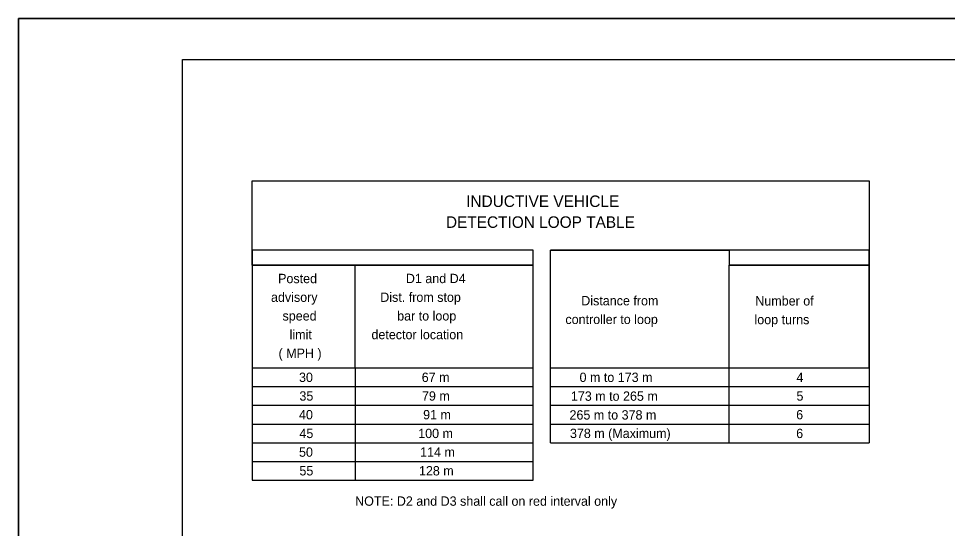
# Model space of a CAD drawing. Extents: x 52832 to 54215, y 64481 to 66497.
# Drawn here: x 52855.1 to 53081.7, y 65660.5 to 65784.9 of the extents above; entities that cross this region are included whole.
import ezdxf

# ---------------------------------------------------------------- set-up
doc = ezdxf.new("R2010")
doc.units = 0
for name, color, linetype in [('Level 48', 7, 'Continuous'), ('Sheets_50 Reference Boundary', 7, 'Continuous'), ('Sheets_General Details', 7, 'Continuous'), ('Sheets_Printer Plotting Border', 7, 'Continuous')]:
    doc.layers.add(name, color=color, linetype=linetype)

msp = doc.modelspace()

# ---------------------------------------------------------------- linework, layer by layer
at = {"layer": 'Level 48'}
msp.add_lwpolyline([(52855.07, 65784.88), (53535.07, 65784.88), (53535.07, 65344.88), (52855.07, 65344.88)], close=True, dxfattribs=at)
at = {"layer": 'Sheets_50 Reference Boundary'}
msp.add_lwpolyline([(52895.07, 65774.88), (53525.07, 65774.88), (53525.07, 65374.88), (52895.07, 65374.88)], close=True, dxfattribs=at)
at = {"layer": 'Sheets_General Details'}
for p, q in [((52855.07, 65784.88), (52855.07, 65344.88)), ((53535.07, 65784.88), (52855.07, 65784.88)), ((52980.67, 65672.25), (52980.67, 65728.37)), ((52984.91, 65681.37), (52984.91, 65728.37)), ((52912.09, 65699.62), (52978.32, 65699.62)), ((52912.09, 65699.62), (52912.09, 65672.25)), ((52937.19, 65699.62), (52937.19, 65672.25)), ((52984.91, 65699.62), (53062.66, 65699.62)), ((53028.44, 65681.37), (53028.44, 65699.62)), ((53062.66, 65699.62), (53062.66, 65681.37)), ((52984.91, 65695.06), (53062.66, 65695.06)), ((52984.91, 65690.5), (53062.66, 65690.5)), ((52984.91, 65685.93), (53062.66, 65685.93)), ((52984.91, 65681.37), (53062.66, 65681.37))]:
    msp.add_line(p, q, dxfattribs=at)
msp.add_lwpolyline([(52895.07, 65774.88), (53525.07, 65774.88), (53525.07, 65354.88), (52895.07, 65354.88)], close=True, dxfattribs=at)
for points in [[(52912.09, 65724.72), (52912.09, 65745.25), (53062.66, 65745.25), (53062.66, 65724.72)], [(52980.67, 65728.37), (52912.09, 65728.37), (52912.09, 65724.72), (52980.67, 65724.72)], [(52984.9, 65728.37), (53028.44, 65728.37), (53028.44, 65724.72), (53062.66, 65724.72), (53062.66, 65728.37)], [(53062.66, 65724.72), (53062.66, 65728.37), (52984.91, 65728.37)], [(52980.67, 65724.72), (52912.09, 65724.72), (52912.09, 65699.62), (52937.19, 65699.62), (52937.19, 65724.72), (52980.67, 65724.72)], [(52980.67, 65724.72), (52912.09, 65724.72)], [(52912.09, 65724.72), (52980.67, 65724.72)], [(52984.9, 65699.62), (53062.66, 65699.62), (53062.66, 65724.72), (53028.52, 65724.72)], [(52984.9, 65699.62), (53028.44, 65699.62), (53028.44, 65724.72)], [(53062.66, 65724.72), (53062.66, 65699.62)], [(52912.09, 65699.62), (52980.67, 65699.62)], [(52912.09, 65695.06), (52980.67, 65695.06)], [(52912.09, 65690.5), (52980.67, 65690.5)], [(52912.09, 65685.93), (52980.67, 65685.93)], [(52912.09, 65681.37), (52980.67, 65681.37)], [(52912.09, 65676.81), (52980.67, 65676.81)], [(52912.09, 65672.25), (52980.67, 65672.25)]]:
    msp.add_lwpolyline(points, dxfattribs=at)
at = {"layer": 'Sheets_Printer Plotting Border'}
msp.add_lwpolyline([(52855.07, 65344.88), (53535.07, 65344.88), (53535.07, 65784.88), (52855.07, 65784.88)], close=True, dxfattribs=at)

# ---------------------------------------------------------------- texts
at = {"layer": 'Sheets_General Details'}
for s, height, p in [('INDUCTIVE VEHICLE', 2.8079, (52964.29, 65738.9)), ('DETECTION LOOP TABLE', 2.8079, (52959.36, 65733.81)), ('Posted', 2.281, (52918.4, 65720.31)), ('D1 and D4', 2.281, (52949.58, 65720.32)), ('advisory', 2.281, (52916.67, 65715.75)), ('Dist. from stop', 2.2814, (52943.33, 65715.75)), ('Distance from', 2.2814, (52992.38, 65714.9)), ('Number of', 2.281, (53034.85, 65714.86)), ('speed', 2.281, (52919.48, 65711.19)), ('bar to loop', 2.2814, (52947.46, 65711.19)), ('controller to loop', 2.2814, (52988.51, 65710.34)), ('loop turns', 2.281, (53034.65, 65710.29)), ('limit', 2.281, (52921.21, 65706.63)), ('detector location', 2.2814, (52941.18, 65706.63)), ('( MPH )', 2.281, (52918.51, 65702.07)), ('30', 2.281, (52923.5, 65696.2)), ('67 m', 2.281, (52953.45, 65696.2)), ('0 m to 173 m', 2.2814, (52991.96, 65696.2)), ('4', 2.28, (53044.9, 65696.2)), ('35', 2.281, (52923.6, 65691.64)), ('79 m', 2.281, (52953.51, 65691.64)), ('173 m to 265 m', 2.2814, (52989.85, 65691.61)), ('5', 2.28, (53044.9, 65691.64)), ('40', 2.281, (52923.5, 65687.08)), ('91 m', 2.281, (52953.79, 65687.08)), ('265 m to 378 m', 2.2814, (52989.51, 65687.02)), ('6', 2.28, (53044.83, 65687.08)), ('45', 2.281, (52923.6, 65682.51)), ('100 m', 2.281, (52952.59, 65682.51)), ('378 m (Maximum)', 2.2814, (52989.62, 65682.52)), ('6', 2.28, (53044.83, 65682.51)), ('50', 2.281, (52923.5, 65677.95)), ('114 m', 2.281, (52953.06, 65677.95)), ('55', 2.281, (52923.6, 65673.39)), ('128 m', 2.281, (52952.77, 65673.39)), ('NOTE: D2 and D3 shall call on red interval only', 2.2814, (52937.2, 65665.99))]:
    msp.add_text(s, height=height, dxfattribs=at).set_placement(p)

doc.saveas('drawing.dxf')
